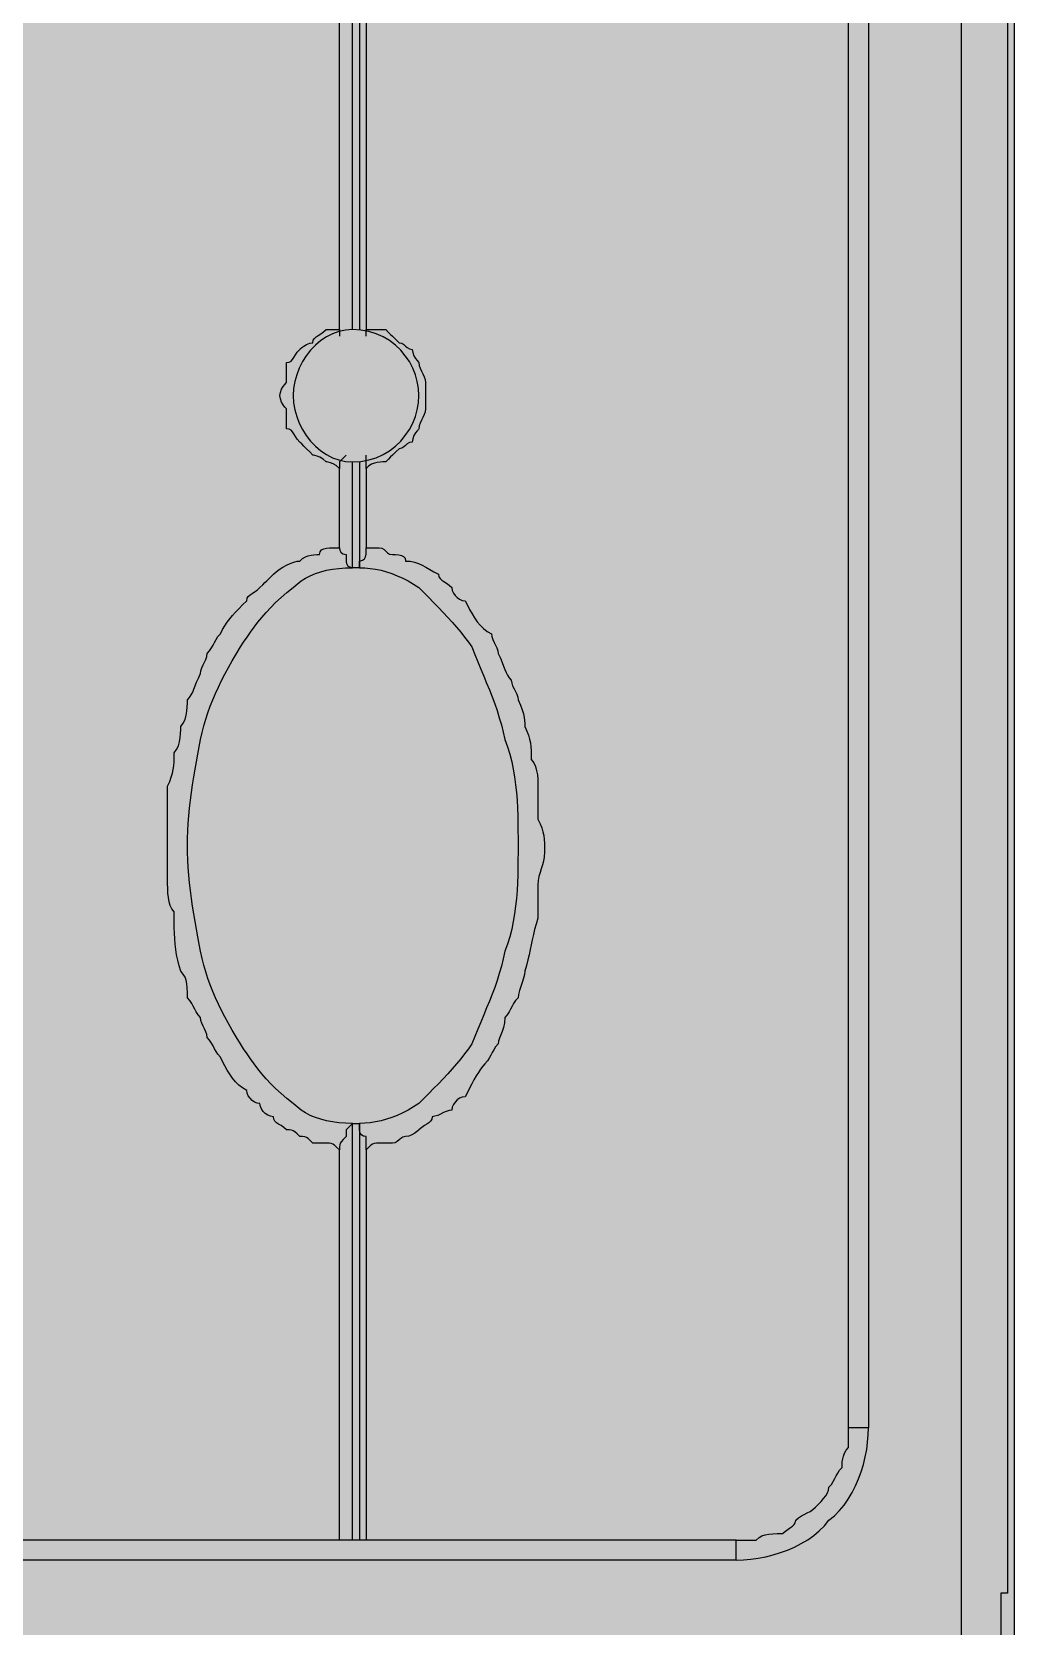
# Model space of a CAD drawing. Header units: millimetres. Extents: x 0 to 966, y -664 to 90.
# Drawn here: x 58.9 to 72, y -235.47 to -214.21 of the extents above; entities that cross this region are included whole.
import ezdxf

# ---------------------------------------------------------------- set-up
doc = ezdxf.new("R2010")
doc.units = ezdxf.units.MM
for name, color, linetype in [('HDL_BODY', 7, 'Continuous'), ('HDL_COLOUR', 7, 'Continuous'), ('HDL_DETAIL', 7, 'Continuous'), ('HDL_PRINT', 7, 'Continuous')]:
    doc.layers.add(name, color=color, linetype=linetype)

# ---------------------------------------------------------------- blocks, each defined once
blk = doc.blocks.new('M_R4.10.1_FRONT')
at = {"layer": 'HDL_BODY', "true_color": 0x202126}
blk.add_hatch(color=250, dxfattribs=at).paths.add_polyline_path([(0, 0), (72, 0), (72, 90), (0, 90)])
at = {"layer": 'HDL_BODY', "true_color": 0x2a2a30}
blk.add_hatch(color=250, dxfattribs=at).paths.add_polyline_path([(0.4, 20.52), (71.6, 20.52), (71.6, 68.31), (0.4, 68.31)])
at = {"layer": 'HDL_COLOUR', "true_color": 0x3d4a3a}
blk.add_hatch(color=79, dxfattribs=at).paths.add_polyline_path([(63.175, 40.059), (63.286, 40.066), (63.391, 40.085), (63.49, 40.115), (63.582, 40.157), (63.668, 40.208), (63.746, 40.267), (63.816, 40.335), (63.878, 40.409), (63.932, 40.489), (63.977, 40.574), (64.013, 40.663), (64.038, 40.755), (64.054, 40.848), (64.06, 40.943), (64.054, 41.038), (64.038, 41.131), (64.013, 41.222), (63.977, 41.311), (63.932, 41.396), (63.878, 41.475), (63.816, 41.549), (63.746, 41.617), (63.668, 41.676), (63.582, 41.727), (63.49, 41.768), (63.391, 41.799), (63.286, 41.818), (63.175, 41.825), (63.082, 41.818), (62.993, 41.799), (62.907, 41.768), (62.825, 41.727), (62.749, 41.676), (62.678, 41.617), (62.614, 41.549), (62.556, 41.475), (62.506, 41.396), (62.463, 41.311), (62.429, 41.222), (62.404, 41.131), (62.388, 41.038), (62.383, 40.943), (62.388, 40.848), (62.404, 40.755), (62.429, 40.663), (62.463, 40.574), (62.506, 40.489), (62.556, 40.409), (62.614, 40.335), (62.678, 40.267), (62.749, 40.208), (62.825, 40.157), (62.907, 40.115), (62.993, 40.085), (63.082, 40.066), (63.175, 40.059)])
at = {"layer": 'HDL_COLOUR', "true_color": 0x97a4b5}
blk.add_hatch(color=253, dxfattribs=at).paths.add_polyline_path([(65.425, 34.92), (65.406, 35.403), (65.349, 35.878), (65.256, 36.336), (65.127, 36.77), (64.965, 37.172), (64.773, 37.536), (64.554, 37.855), (64.312, 38.124), (64.051, 38.338), (63.776, 38.494), (63.49, 38.588), (63.2, 38.62), (62.91, 38.588), (62.624, 38.494), (62.349, 38.338), (62.087, 38.124), (61.846, 37.855), (61.627, 37.536), (61.435, 37.172), (61.273, 36.77), (61.144, 36.336), (61.051, 35.878), (60.994, 35.403), (60.975, 34.92), (60.994, 34.437), (61.051, 33.962), (61.144, 33.504), (61.273, 33.07), (61.435, 32.668), (61.627, 32.304), (61.846, 31.985), (62.087, 31.716), (62.349, 31.502), (62.624, 31.346), (62.91, 31.252), (63.2, 31.22), (63.49, 31.252), (63.776, 31.346), (64.051, 31.502), (64.312, 31.716), (64.554, 31.985), (64.773, 32.304), (64.965, 32.668), (65.127, 33.07), (65.256, 33.504), (65.349, 33.962), (65.406, 34.437)])
at = {"layer": 'HDL_PRINT', "true_color": 0xdee1e9}
blk.add_hatch(color=254, dxfattribs=at).paths.add_polyline_path([(60.001, 45.619), (59.924, 45.619), (59.851, 45.618), (59.781, 45.616), (59.713, 45.613), (59.647, 45.608), (59.58, 45.6), (59.513, 45.588), (59.444, 45.573), (59.371, 45.554), (59.295, 45.529), (59.354, 45.533), (59.412, 45.541), (59.471, 45.553), (59.529, 45.567), (59.588, 45.582), (59.646, 45.596), (59.705, 45.608), (59.764, 45.616), (59.822, 45.619), (59.978, 45.613), (60.13, 45.595), (60.28, 45.566), (60.426, 45.527), (60.568, 45.477), (60.706, 45.416), (60.839, 45.347), (60.966, 45.268), (61.088, 45.18), (61.203, 45.083), (61.312, 44.979), (61.413, 44.867), (61.507, 44.747), (61.593, 44.621), (61.671, 44.489), (61.739, 44.35), (61.799, 44.205), (61.848, 44.056), (61.887, 43.901), (61.916, 43.742), (61.933, 43.579), (61.939, 43.412), (61.933, 43.257), (61.916, 43.104), (61.887, 42.955), (61.848, 42.809), (61.799, 42.667), (61.739, 42.529), (61.671, 42.397), (61.593, 42.269), (61.507, 42.148), (61.413, 42.032), (61.312, 41.923), (61.203, 41.822), (61.088, 41.728), (60.966, 41.642), (60.839, 41.564), (60.706, 41.495), (60.568, 41.436), (60.426, 41.386), (60.28, 41.347), (60.13, 41.318), (59.978, 41.301), (59.822, 41.295), (59.684, 41.299), (59.547, 41.312), (59.413, 41.333), (59.281, 41.363), (59.152, 41.4), (59.027, 41.445), (58.905, 41.497), (58.788, 41.557), (58.675, 41.623), (58.567, 41.696), (58.464, 41.776), (58.367, 41.862), (58.276, 41.953), (58.192, 42.051), (58.114, 42.154), (58.044, 42.262), (57.981, 42.376), (57.927, 42.494), (57.881, 42.617), (57.925, 42.486), (57.978, 42.358), (58.04, 42.234), (58.11, 42.113), (58.187, 41.997), (58.272, 41.885), (58.364, 41.779), (58.462, 41.677), (58.566, 41.582), (58.676, 41.493), (58.791, 41.41), (58.911, 41.335), (59.036, 41.266), (59.165, 41.206), (59.297, 41.154), (59.433, 41.11), (59.572, 41.076), (59.713, 41.05), (59.856, 41.035), (60.001, 41.03), (60.161, 41.036), (60.318, 41.053), (60.472, 41.082), (60.624, 41.121), (60.771, 41.171), (60.915, 41.23), (61.053, 41.299), (61.187, 41.377), (61.316, 41.464), (61.438, 41.558), (61.554, 41.66), (61.663, 41.77), (61.765, 41.886), (61.86, 42.009), (61.946, 42.137), (62.024, 42.271), (62.093, 42.41), (62.153, 42.554), (62.202, 42.702), (62.242, 42.853), (62.27, 43.008), (62.288, 43.166), (62.294, 43.326), (62.288, 43.496), (62.27, 43.662), (62.242, 43.824), (62.202, 43.98), (62.153, 44.132), (62.093, 44.278), (62.024, 44.418), (61.946, 44.552), (61.86, 44.679), (61.765, 44.8), (61.663, 44.914), (61.554, 45.02), (61.438, 45.119), (61.316, 45.21), (61.187, 45.293), (61.053, 45.366), (60.915, 45.432), (60.771, 45.488), (60.624, 45.534), (60.472, 45.571), (60.318, 45.597), (60.161, 45.613), (60.001, 45.619)])
h = blk.add_hatch(color=254, dxfattribs=at)
h.paths.add_polyline_path([(59.116, 42.266), (59.116, 44.648), (59.911, 44.648), (60.003, 44.648), (60.08, 44.647), (60.144, 44.643), (60.198, 44.637), (60.243, 44.626), (60.283, 44.61), (60.318, 44.588), (60.352, 44.559), (60.414, 44.555), (60.469, 44.544), (60.518, 44.527), (60.562, 44.504), (60.601, 44.478), (60.638, 44.448), (60.673, 44.416), (60.707, 44.383), (60.768, 44.349), (60.822, 44.315), (60.868, 44.279), (60.905, 44.24), (60.934, 44.196), (60.955, 44.148), (60.967, 44.093), (60.972, 44.032), (60.997, 43.972), (61.017, 43.913), (61.032, 43.854), (61.043, 43.795), (61.05, 43.736), (61.055, 43.677), (61.057, 43.619), (61.058, 43.56), (61.058, 43.501), (61.058, 43.419), (61.058, 43.348), (61.058, 43.285), (61.058, 43.229), (61.058, 43.177), (61.058, 43.128), (61.058, 43.079), (61.058, 43.027), (61.058, 42.971), (61.029, 42.934), (61.007, 42.891), (60.988, 42.844), (60.971, 42.794), (60.954, 42.745), (60.935, 42.698), (60.912, 42.654), (60.882, 42.617), (60.844, 42.58), (60.806, 42.544), (60.769, 42.512), (60.731, 42.483), (60.693, 42.461), (60.655, 42.447), (60.617, 42.441), (60.579, 42.409), (60.541, 42.386), (60.504, 42.371), (60.466, 42.362), (60.428, 42.357), (60.39, 42.355), (60.352, 42.355), (60.314, 42.322), (60.274, 42.298), (60.232, 42.282), (60.185, 42.273), (60.132, 42.268), (60.071, 42.266), (60.001, 42.266), (59.116, 42.266)])
h.paths.add_polyline_path([(59.471, 42.531), (60.001, 42.531), (60.043, 42.531), (60.093, 42.533), (60.147, 42.537), (60.204, 42.547), (60.259, 42.562), (60.309, 42.585), (60.352, 42.617), (60.39, 42.617), (60.418, 42.62), (60.441, 42.628), (60.464, 42.643), (60.491, 42.669), (60.528, 42.706), (60.566, 42.744), (60.602, 42.782), (60.636, 42.82), (60.664, 42.858), (60.687, 42.895), (60.701, 42.933), (60.707, 42.971), (60.709, 43.03), (60.717, 43.089), (60.729, 43.148), (60.743, 43.207), (60.757, 43.266), (60.77, 43.325), (60.782, 43.384), (60.79, 43.443), (60.793, 43.501), (60.79, 43.56), (60.781, 43.619), (60.767, 43.677), (60.749, 43.736), (60.727, 43.795), (60.702, 43.854), (60.675, 43.913), (60.647, 43.972), (60.617, 44.032), (60.579, 44.069), (60.541, 44.106), (60.504, 44.144), (60.466, 44.181), (60.428, 44.219), (60.39, 44.256), (60.352, 44.294), (60.318, 44.297), (60.283, 44.308), (60.243, 44.322), (60.198, 44.338), (60.144, 44.355), (60.08, 44.369), (60.003, 44.379), (59.911, 44.383), (59.471, 44.383), (59.471, 42.531)])
at = {"layer": 'HDL_DETAIL', "color": 251, "true_color": 0x52555c}
for points in [[(0, 90), (72, 90), (72, 0), (0, 0), (0, 90)], [(0, 67.677), (72, 67.677), (72, 22.236), (0, 22.236), (0, 67.677)], [(63.175, 40.059), (63.286, 40.066), (63.391, 40.085), (63.49, 40.115), (63.582, 40.157), (63.668, 40.208), (63.746, 40.267), (63.816, 40.335), (63.878, 40.409), (63.932, 40.489), (63.977, 40.574), (64.013, 40.663), (64.038, 40.755), (64.054, 40.848), (64.06, 40.943), (64.054, 41.038), (64.038, 41.131), (64.013, 41.222), (63.977, 41.311), (63.932, 41.396), (63.878, 41.475), (63.816, 41.549), (63.746, 41.617), (63.668, 41.676), (63.582, 41.727), (63.49, 41.768), (63.391, 41.799), (63.286, 41.818), (63.175, 41.825), (63.082, 41.818), (62.993, 41.799), (62.907, 41.768), (62.825, 41.727), (62.749, 41.676), (62.678, 41.617), (62.614, 41.549), (62.556, 41.475), (62.506, 41.396), (62.463, 41.311), (62.429, 41.222), (62.404, 41.131), (62.388, 41.038), (62.383, 40.943), (62.388, 40.848), (62.404, 40.755), (62.429, 40.663), (62.463, 40.574), (62.506, 40.489), (62.556, 40.409), (62.614, 40.335), (62.678, 40.267), (62.749, 40.208), (62.825, 40.157), (62.907, 40.115), (62.993, 40.085), (63.082, 40.066), (63.175, 40.059)], [(63.175, 38.647), (63.175, 38.647)], [(63.175, 38.647), (63.175, 38.647)], [(63.175, 38.647), (63.175, 38.647)], [(63.265, 38.647), (63.265, 38.647)], [(63.175, 31.235), (63.175, 31.235)], [(63.175, 31.235), (63.175, 31.235)], [(63.175, 31.235), (63.175, 31.235)], [(63.265, 31.235), (63.265, 31.235)], [(71.823, 24.971), (71.823, 24.971)], [(71.912, 24.971), (71.912, 24.971)], [(71.912, 24.971), (71.912, 24.971)]]:
    blk.add_lwpolyline(points, close=True, dxfattribs=at)
for points in [[(71.293, 65.559), (71.293, 55.238), (71.293, 44.824), (71.293, 34.413), (71.293, 24.089)], [(71.912, 64.237), (71.912, 24.971)], [(71.912, 64.237), (71.912, 24.971)], [(71.912, 64.237), (71.912, 24.971)], [(71.912, 64.237), (71.912, 24.971)], [(71.912, 64.237), (71.912, 24.971)], [(71.912, 64.237), (71.912, 24.971)], [(71.912, 64.237), (71.912, 24.971)], [(71.912, 64.237), (71.912, 24.971)], [(71.912, 64.237), (71.912, 24.971)], [(71.912, 64.237), (71.912, 24.971)], [(71.912, 64.237), (71.912, 24.971)], [(71.912, 64.237), (71.912, 24.971)], [(71.912, 64.237), (71.912, 24.971)], [(71.912, 64.237), (71.912, 24.971)], [(71.912, 64.237), (71.912, 24.971)], [(71.912, 64.237), (71.912, 24.971)], [(71.912, 64.237), (71.912, 24.971)], [(71.912, 64.237), (71.912, 24.971)], [(71.912, 64.237), (71.912, 24.971)], [(71.912, 64.237), (71.912, 24.971)], [(71.912, 64.237), (71.912, 24.971)], [(69.792, 27.177), (69.792, 62.736)], [(70.057, 62.736), (70.057, 27.177)], [(63.175, 41.825), (63.175, 46.235)], [(63.265, 46.235), (63.265, 41.825)], [(63, 41.825), (63, 45.97)], [(63.354, 45.97), (63.354, 41.825)], [(62.204, 40.943), (62.211, 40.986), (62.228, 41.027), (62.249, 41.064), (62.271, 41.093), (62.287, 41.112), (62.294, 41.119), (62.294, 41.162), (62.294, 41.206), (62.294, 41.25), (62.294, 41.295), (62.294, 41.339), (62.294, 41.384), (62.327, 41.389), (62.353, 41.403), (62.373, 41.425), (62.392, 41.453), (62.412, 41.486), (62.437, 41.522), (62.469, 41.56), (62.476, 41.566), (62.496, 41.583), (62.525, 41.604), (62.561, 41.626), (62.602, 41.643), (62.645, 41.649), (62.65, 41.681), (62.665, 41.706), (62.687, 41.726), (62.716, 41.745), (62.749, 41.766), (62.786, 41.792), (62.824, 41.825), (62.834, 41.825), (62.86, 41.825), (62.899, 41.825), (62.947, 41.825), (63, 41.825)], [(63, 41.825), (63, 41.825), (63, 41.736)], [(63.354, 41.736), (63.354, 41.825)], [(63.354, 41.825), (63.397, 41.825), (63.441, 41.825), (63.485, 41.825), (63.529, 41.825), (63.573, 41.825), (63.616, 41.825), (63.654, 41.787), (63.682, 41.759), (63.705, 41.736), (63.728, 41.713), (63.757, 41.686), (63.795, 41.649), (63.831, 41.643), (63.859, 41.626), (63.881, 41.604), (63.904, 41.583), (63.932, 41.566), (63.97, 41.56), (63.977, 41.516), (63.993, 41.475), (64.015, 41.438), (64.036, 41.41), (64.053, 41.391), (64.06, 41.384), (64.064, 41.346), (64.077, 41.308), (64.094, 41.269), (64.112, 41.232), (64.129, 41.194), (64.141, 41.156), (64.146, 41.119), (64.146, 41.109), (64.146, 41.082), (64.146, 41.043), (64.146, 40.995), (64.146, 40.943)], [(63, 39.973), (62.955, 40.009), (62.914, 40.033), (62.878, 40.048), (62.85, 40.056), (62.831, 40.059), (62.824, 40.059), (62.78, 40.097), (62.738, 40.122), (62.701, 40.137), (62.672, 40.145), (62.652, 40.148), (62.645, 40.148), (62.602, 40.191), (62.561, 40.232), (62.525, 40.268), (62.496, 40.298), (62.476, 40.317), (62.469, 40.324), (62.437, 40.362), (62.412, 40.398), (62.392, 40.431), (62.373, 40.459), (62.353, 40.48), (62.327, 40.495), (62.294, 40.5), (62.294, 40.544), (62.294, 40.589), (62.294, 40.633), (62.294, 40.677), (62.294, 40.721), (62.294, 40.765), (62.287, 40.772), (62.271, 40.791), (62.249, 40.821), (62.228, 40.857), (62.211, 40.899), (62.204, 40.943)], [(64.146, 40.943), (64.146, 40.89), (64.146, 40.842), (64.146, 40.802), (64.146, 40.775), (64.146, 40.765), (64.141, 40.728), (64.129, 40.69), (64.112, 40.652), (64.094, 40.614), (64.077, 40.576), (64.064, 40.538), (64.06, 40.5), (64.053, 40.493), (64.036, 40.474), (64.015, 40.445), (63.993, 40.409), (63.977, 40.368), (63.97, 40.324), (63.932, 40.317), (63.904, 40.301), (63.881, 40.279), (63.859, 40.258), (63.831, 40.241), (63.795, 40.235), (63.757, 40.198), (63.728, 40.171), (63.705, 40.148), (63.682, 40.125), (63.654, 40.097), (63.616, 40.059), (63.579, 40.059), (63.541, 40.057), (63.504, 40.052), (63.466, 40.043), (63.428, 40.027), (63.391, 40.005), (63.354, 39.973)], [(63.089, 40.148), (63, 40.059), (63, 39.973)], [(63.175, 38.647), (63.175, 40.059)], [(63.265, 40.059), (63.265, 38.647)], [(63.354, 39.973), (63.354, 40.059), (63.354, 40.148)], [(63, 38.912), (63, 39.973)], [(63.354, 39.973), (63.354, 38.912)], [(63, 30.884), (62.961, 30.92), (62.933, 30.945), (62.911, 30.959), (62.888, 30.967), (62.861, 30.97), (62.824, 30.97), (62.814, 30.97), (62.787, 30.97), (62.747, 30.97), (62.698, 30.97), (62.645, 30.97), (62.608, 31.008), (62.581, 31.033), (62.558, 31.048), (62.536, 31.056), (62.507, 31.059), (62.469, 31.06), (62.433, 31.097), (62.405, 31.122), (62.383, 31.138), (62.36, 31.146), (62.332, 31.148), (62.294, 31.149), (62.256, 31.181), (62.22, 31.206), (62.187, 31.226), (62.159, 31.245), (62.137, 31.266), (62.123, 31.291), (62.118, 31.325), (62.08, 31.33), (62.044, 31.344), (62.01, 31.367), (61.982, 31.395), (61.959, 31.428), (61.945, 31.463), (61.939, 31.5), (61.902, 31.505), (61.867, 31.52), (61.834, 31.542), (61.806, 31.571), (61.783, 31.603), (61.769, 31.639), (61.764, 31.676), (61.708, 31.709), (61.658, 31.747), (61.614, 31.791), (61.573, 31.839), (61.537, 31.891), (61.503, 31.945), (61.471, 32.002), (61.441, 32.06), (61.412, 32.12), (61.379, 32.157), (61.353, 32.194), (61.333, 32.232), (61.313, 32.27), (61.292, 32.307), (61.267, 32.345), (61.234, 32.382), (61.229, 32.42), (61.216, 32.458), (61.2, 32.496), (61.181, 32.534), (61.164, 32.572), (61.152, 32.61), (61.147, 32.647), (61.114, 32.685), (61.088, 32.723), (61.068, 32.761), (61.049, 32.799), (61.029, 32.837), (61.004, 32.875), (60.972, 32.912), (60.971, 32.982), (60.969, 33.043), (60.965, 33.097), (60.955, 33.145), (60.939, 33.188), (60.915, 33.228), (60.882, 33.266), (60.86, 33.338), (60.842, 33.411), (60.827, 33.483), (60.816, 33.555), (60.807, 33.627), (60.801, 33.699), (60.797, 33.771), (60.795, 33.843), (60.793, 33.915), (60.793, 33.987), (60.793, 34.058), (60.764, 34.096), (60.743, 34.14), (60.728, 34.191), (60.717, 34.247), (60.711, 34.307), (60.708, 34.37), (60.707, 34.435), (60.707, 34.502), (60.707, 34.538), (60.707, 34.582), (60.707, 34.632), (60.707, 34.688), (60.707, 34.748), (60.707, 34.811), (60.707, 34.876), (60.707, 34.943), (60.707, 34.979), (60.707, 35.023), (60.707, 35.074), (60.707, 35.13), (60.707, 35.19), (60.707, 35.253), (60.707, 35.318), (60.707, 35.384), (60.707, 35.426), (60.707, 35.476), (60.707, 35.531), (60.707, 35.588), (60.707, 35.643), (60.707, 35.693), (60.707, 35.735), (60.735, 35.798), (60.756, 35.855), (60.772, 35.907), (60.782, 35.957), (60.788, 36.007), (60.792, 36.059), (60.793, 36.116), (60.793, 36.179), (60.826, 36.221), (60.85, 36.27), (60.866, 36.325), (60.875, 36.381), (60.88, 36.436), (60.882, 36.487), (60.882, 36.53), (60.915, 36.573), (60.939, 36.624), (60.955, 36.679), (60.965, 36.736), (60.969, 36.791), (60.971, 36.841), (60.972, 36.884), (61, 36.917), (61.023, 36.951), (61.042, 36.987), (61.058, 37.027), (61.075, 37.07), (61.094, 37.119), (61.118, 37.174), (61.147, 37.236), (61.152, 37.274), (61.164, 37.312), (61.181, 37.35), (61.2, 37.387), (61.216, 37.425), (61.229, 37.463), (61.234, 37.501), (61.267, 37.539), (61.292, 37.577), (61.313, 37.615), (61.333, 37.652), (61.353, 37.69), (61.379, 37.728), (61.412, 37.766), (61.441, 37.822), (61.471, 37.872), (61.503, 37.919), (61.537, 37.964), (61.573, 38.008), (61.614, 38.053), (61.658, 38.1), (61.708, 38.151), (61.764, 38.207), (61.769, 38.24), (61.783, 38.265), (61.806, 38.286), (61.834, 38.305), (61.867, 38.325), (61.902, 38.35), (61.939, 38.382), (61.977, 38.42), (62.006, 38.449), (62.029, 38.472), (62.052, 38.495), (62.08, 38.523), (62.118, 38.561), (62.154, 38.593), (62.197, 38.625), (62.244, 38.655), (62.294, 38.681), (62.343, 38.704), (62.39, 38.721), (62.433, 38.733), (62.469, 38.737), (62.508, 38.769), (62.545, 38.792), (62.583, 38.807), (62.621, 38.816), (62.658, 38.821), (62.696, 38.823), (62.734, 38.823), (62.741, 38.861), (62.761, 38.886), (62.79, 38.901), (62.826, 38.909), (62.867, 38.912), (62.91, 38.912), (63, 38.912)], [(63, 38.912), (63, 38.903), (63.005, 38.881), (63.019, 38.855), (63.045, 38.832), (63.089, 38.823), (63.089, 38.737), (63.09, 38.727), (63.094, 38.705), (63.108, 38.679), (63.133, 38.657), (63.175, 38.647)], [(63.265, 38.647), (63.265, 38.737), (63.308, 38.746), (63.335, 38.767), (63.348, 38.793), (63.353, 38.814), (63.354, 38.823), (63.354, 38.912)], [(63.354, 38.912), (63.397, 38.912), (63.427, 38.912), (63.454, 38.912), (63.485, 38.912), (63.53, 38.912), (63.566, 38.906), (63.594, 38.889), (63.616, 38.868), (63.639, 38.846), (63.667, 38.83), (63.705, 38.823), (63.749, 38.823), (63.791, 38.82), (63.827, 38.812), (63.855, 38.797), (63.874, 38.773), (63.881, 38.737), (63.944, 38.733), (64.001, 38.721), (64.053, 38.704), (64.102, 38.681), (64.152, 38.655), (64.204, 38.625), (64.26, 38.593), (64.322, 38.561), (64.327, 38.528), (64.342, 38.502), (64.364, 38.481), (64.393, 38.462), (64.426, 38.441), (64.462, 38.416), (64.5, 38.382), (64.505, 38.345), (64.52, 38.31), (64.541, 38.277), (64.569, 38.249), (64.602, 38.226), (64.638, 38.212), (64.676, 38.207), (64.706, 38.148), (64.736, 38.09), (64.768, 38.033), (64.802, 37.979), (64.838, 37.927), (64.878, 37.88), (64.923, 37.836), (64.972, 37.798), (65.027, 37.766), (65.032, 37.728), (65.045, 37.69), (65.063, 37.652), (65.082, 37.615), (65.099, 37.577), (65.112, 37.539), (65.117, 37.501), (65.146, 37.439), (65.17, 37.384), (65.189, 37.335), (65.206, 37.291), (65.223, 37.252), (65.241, 37.215), (65.264, 37.18), (65.292, 37.146), (65.297, 37.109), (65.31, 37.072), (65.328, 37.034), (65.347, 36.997), (65.364, 36.959), (65.377, 36.922), (65.382, 36.884), (65.415, 36.813), (65.439, 36.752), (65.455, 36.698), (65.464, 36.651), (65.469, 36.608), (65.471, 36.568), (65.471, 36.53), (65.5, 36.468), (65.521, 36.412), (65.536, 36.36), (65.547, 36.31), (65.553, 36.26), (65.556, 36.208), (65.557, 36.151), (65.558, 36.089), (65.591, 36.046), (65.614, 35.996), (65.63, 35.94), (65.64, 35.884), (65.645, 35.829), (65.647, 35.778), (65.647, 35.735), (65.647, 35.673), (65.647, 35.617), (65.647, 35.565), (65.647, 35.515), (65.647, 35.465), (65.647, 35.412), (65.647, 35.356), (65.647, 35.294), (65.676, 35.232), (65.699, 35.176), (65.714, 35.124), (65.725, 35.074), (65.732, 35.024), (65.735, 34.972), (65.736, 34.916), (65.736, 34.853), (65.732, 34.791), (65.722, 34.735), (65.708, 34.683), (65.692, 34.633), (65.675, 34.583), (65.661, 34.531), (65.651, 34.475), (65.647, 34.413), (65.647, 34.351), (65.647, 34.294), (65.647, 34.242), (65.647, 34.192), (65.647, 34.142), (65.647, 34.09), (65.647, 34.034), (65.647, 33.972), (65.623, 33.895), (65.603, 33.822), (65.586, 33.753), (65.571, 33.685), (65.558, 33.619), (65.545, 33.553), (65.53, 33.485), (65.514, 33.416), (65.495, 33.343), (65.471, 33.266), (65.466, 33.223), (65.453, 33.173), (65.436, 33.117), (65.417, 33.061), (65.4, 33.006), (65.387, 32.955), (65.382, 32.912), (65.349, 32.875), (65.323, 32.837), (65.302, 32.799), (65.283, 32.761), (65.263, 32.723), (65.238, 32.685), (65.206, 32.647), (65.201, 32.577), (65.188, 32.515), (65.171, 32.462), (65.152, 32.415), (65.135, 32.372), (65.122, 32.333), (65.117, 32.295), (65.083, 32.257), (65.058, 32.219), (65.037, 32.182), (65.018, 32.144), (64.998, 32.106), (64.973, 32.068), (64.941, 32.03), (64.911, 31.997), (64.882, 31.959), (64.853, 31.915), (64.823, 31.868), (64.794, 31.816), (64.765, 31.762), (64.735, 31.706), (64.706, 31.648), (64.676, 31.59), (64.638, 31.584), (64.602, 31.57), (64.569, 31.548), (64.541, 31.519), (64.52, 31.486), (64.505, 31.451), (64.5, 31.414), (64.462, 31.409), (64.424, 31.396), (64.386, 31.379), (64.348, 31.36), (64.31, 31.342), (64.273, 31.33), (64.235, 31.325), (64.23, 31.291), (64.216, 31.266), (64.193, 31.245), (64.165, 31.226), (64.132, 31.206), (64.097, 31.181), (64.06, 31.149), (64.053, 31.142), (64.033, 31.126), (64.004, 31.104), (63.967, 31.083), (63.925, 31.066), (63.881, 31.06), (63.844, 31.053), (63.817, 31.036), (63.794, 31.015), (63.771, 30.993), (63.743, 30.977), (63.705, 30.97), (63.653, 30.97), (63.605, 30.97), (63.566, 30.97), (63.539, 30.97), (63.53, 30.97), (63.492, 30.97), (63.464, 30.967), (63.441, 30.959), (63.418, 30.945), (63.391, 30.92), (63.354, 30.884)], [(63.175, 31.235), (63.082, 31.237), (62.992, 31.244), (62.907, 31.255), (62.826, 31.271), (62.75, 31.29), (62.678, 31.314), (62.61, 31.343), (62.547, 31.376), (62.488, 31.413), (62.433, 31.455), (62.383, 31.5), (62.298, 31.567), (62.22, 31.633), (62.148, 31.699), (62.082, 31.765), (62.02, 31.832), (61.963, 31.898), (61.91, 31.964), (61.86, 32.03), (61.812, 32.097), (61.766, 32.163), (61.721, 32.229), (61.677, 32.295), (61.622, 32.389), (61.569, 32.479), (61.519, 32.568), (61.471, 32.656), (61.427, 32.742), (61.385, 32.827), (61.345, 32.912), (61.309, 32.997), (61.275, 33.083), (61.244, 33.169), (61.215, 33.257), (61.19, 33.346), (61.167, 33.437), (61.147, 33.531), (61.128, 33.627), (61.109, 33.725), (61.091, 33.825), (61.073, 33.927), (61.056, 34.03), (61.041, 34.133), (61.026, 34.237), (61.013, 34.341), (61.001, 34.445), (60.991, 34.547), (60.983, 34.649), (60.977, 34.749), (60.973, 34.847), (60.972, 34.943), (60.973, 35.039), (60.977, 35.137), (60.983, 35.237), (60.991, 35.338), (61.001, 35.441), (61.013, 35.545), (61.026, 35.649), (61.041, 35.753), (61.056, 35.856), (61.073, 35.959), (61.091, 36.06), (61.109, 36.161), (61.128, 36.259), (61.147, 36.354), (61.167, 36.448), (61.19, 36.538), (61.215, 36.627), (61.244, 36.714), (61.275, 36.801), (61.309, 36.886), (61.345, 36.971), (61.385, 37.056), (61.427, 37.142), (61.471, 37.228), (61.519, 37.316), (61.569, 37.405), (61.622, 37.496), (61.677, 37.59), (61.721, 37.656), (61.766, 37.721), (61.812, 37.787), (61.86, 37.853), (61.91, 37.919), (61.963, 37.985), (62.02, 38.051), (62.082, 38.117), (62.148, 38.184), (62.22, 38.25), (62.298, 38.316), (62.383, 38.382), (62.433, 38.429), (62.488, 38.471), (62.547, 38.508), (62.61, 38.541), (62.678, 38.569), (62.75, 38.593), (62.826, 38.613), (62.907, 38.628), (62.992, 38.639), (63.082, 38.645), (63.175, 38.647)], [(63.265, 38.647), (63.175, 38.647)], [(63.265, 38.647), (63.337, 38.645), (63.409, 38.639), (63.481, 38.628), (63.554, 38.613), (63.626, 38.593), (63.698, 38.569), (63.771, 38.541), (63.843, 38.508), (63.915, 38.471), (63.987, 38.429), (64.06, 38.382), (64.125, 38.316), (64.191, 38.25), (64.255, 38.184), (64.319, 38.117), (64.382, 38.051), (64.444, 37.985), (64.504, 37.919), (64.561, 37.853), (64.617, 37.787), (64.669, 37.721), (64.719, 37.656), (64.765, 37.59), (64.806, 37.489), (64.846, 37.391), (64.886, 37.296), (64.925, 37.202), (64.963, 37.109), (65, 37.017), (65.036, 36.925), (65.07, 36.834), (65.102, 36.741), (65.132, 36.647), (65.159, 36.552), (65.184, 36.455), (65.206, 36.354), (65.241, 36.259), (65.271, 36.161), (65.297, 36.06), (65.318, 35.959), (65.335, 35.856), (65.349, 35.753), (65.36, 35.649), (65.368, 35.545), (65.374, 35.441), (65.378, 35.338), (65.38, 35.237), (65.381, 35.137), (65.382, 35.039), (65.382, 34.943), (65.382, 34.847), (65.381, 34.749), (65.38, 34.649), (65.378, 34.547), (65.374, 34.445), (65.368, 34.341), (65.36, 34.237), (65.349, 34.133), (65.335, 34.03), (65.318, 33.927), (65.297, 33.825), (65.271, 33.725), (65.241, 33.627), (65.206, 33.531), (65.184, 33.43), (65.159, 33.332), (65.132, 33.237), (65.102, 33.143), (65.07, 33.05), (65.036, 32.958), (65, 32.866), (64.963, 32.775), (64.925, 32.682), (64.886, 32.588), (64.846, 32.493), (64.806, 32.396), (64.765, 32.295), (64.719, 32.229), (64.669, 32.163), (64.617, 32.097), (64.561, 32.03), (64.504, 31.964), (64.444, 31.898), (64.382, 31.832), (64.319, 31.765), (64.255, 31.699), (64.191, 31.633), (64.125, 31.567), (64.06, 31.5), (63.987, 31.455), (63.915, 31.413), (63.843, 31.376), (63.771, 31.343), (63.698, 31.314), (63.626, 31.29), (63.554, 31.271), (63.481, 31.255), (63.409, 31.244), (63.337, 31.237), (63.265, 31.235)], [(63.175, 31.235), (63.089, 31.149), (63.089, 31.06), (63.051, 31.021), (63.026, 30.993), (63.011, 30.971), (63.003, 30.948), (63, 30.921), (63, 30.884)], [(63.175, 31.235), (63.265, 31.235)], [(63.175, 25.677), (63.175, 31.235)], [(63.354, 30.884), (63.354, 30.927), (63.354, 30.957), (63.354, 30.984), (63.354, 31.015), (63.354, 31.06), (63.345, 31.06), (63.322, 31.065), (63.296, 31.079), (63.274, 31.105), (63.265, 31.149), (63.265, 31.235)], [(63.265, 31.235), (63.265, 25.677)], [(63, 25.677), (63, 30.884)], [(63.354, 30.884), (63.354, 25.677)], [(68.294, 25.412), (68.39, 25.415), (68.488, 25.423), (68.586, 25.437), (68.686, 25.456), (68.784, 25.48), (68.882, 25.51), (68.978, 25.545), (69.071, 25.585), (69.161, 25.631), (69.246, 25.683), (69.327, 25.739), (69.401, 25.801), (69.469, 25.869), (69.53, 25.942), (69.603, 26.003), (69.67, 26.071), (69.732, 26.145), (69.788, 26.225), (69.839, 26.311), (69.885, 26.4), (69.925, 26.493), (69.96, 26.589), (69.99, 26.687), (70.014, 26.786), (70.033, 26.885), (70.046, 26.984), (70.054, 27.081), (70.057, 27.177)], [(68.294, 25.677), (68.338, 25.677), (68.381, 25.677), (68.426, 25.677), (68.47, 25.677), (68.515, 25.677), (68.559, 25.677), (68.597, 25.71), (68.636, 25.733), (68.678, 25.749), (68.726, 25.758), (68.779, 25.763), (68.84, 25.765), (68.911, 25.765), (68.949, 25.798), (68.985, 25.823), (69.017, 25.844), (69.045, 25.863), (69.067, 25.884), (69.081, 25.909), (69.086, 25.942), (69.125, 25.975), (69.163, 26), (69.201, 26.021), (69.239, 26.04), (69.277, 26.06), (69.314, 26.085), (69.351, 26.118), (69.389, 26.156), (69.426, 26.194), (69.459, 26.232), (69.488, 26.27), (69.51, 26.307), (69.525, 26.345), (69.53, 26.383), (69.562, 26.421), (69.587, 26.459), (69.607, 26.497), (69.626, 26.534), (69.647, 26.572), (69.672, 26.61), (69.706, 26.648), (69.706, 26.685), (69.708, 26.723), (69.713, 26.761), (69.722, 26.799), (69.737, 26.837), (69.76, 26.875), (69.792, 26.912), (69.792, 26.965), (69.792, 27.013), (69.792, 27.052), (69.792, 27.079), (69.792, 27.089)], [(70.057, 27.177), (69.792, 27.177)], [(69.792, 27.089), (69.792, 27.177)], [(68.294, 25.677), (51.088, 25.677)], [(68.294, 25.412), (68.294, 25.677)], [(68.294, 25.412), (51.088, 25.412)], [(71.912, 24.971), (71.823, 24.971)], [(71.912, 24.971), (71.823, 24.971)], [(71.912, 24.971), (71.823, 24.971)], [(71.912, 24.971), (71.823, 24.971)], [(71.912, 24.971), (71.823, 24.971)], [(71.912, 24.971), (71.823, 24.971)], [(71.912, 24.971), (71.823, 24.971)], [(71.912, 24.971), (71.823, 24.971)], [(71.912, 24.971), (71.823, 24.971)], [(71.912, 24.971), (71.823, 24.971)], [(71.912, 24.971), (71.823, 24.971)], [(71.912, 24.971), (71.823, 24.971)], [(71.912, 24.971), (71.823, 24.971)], [(71.912, 24.971), (71.823, 24.971)], [(71.912, 24.971), (71.823, 24.971)], [(71.912, 24.971), (71.823, 24.971)], [(71.912, 24.971), (71.823, 24.971)], [(71.912, 24.971), (71.823, 24.971)], [(71.912, 24.971), (71.823, 24.971)], [(71.912, 24.971), (71.823, 24.971)], [(71.912, 24.971), (71.823, 24.971)], [(71.823, 24.971), (71.823, 24.971), (71.823, 24.795), (71.823, 24.442), (71.823, 24.089), (71.823, 23.56), (71.823, 23.118)]]:
    blk.add_lwpolyline(points, dxfattribs=at)

msp = doc.modelspace()

# ---------------------------------------------------------------- block references
msp.add_blockref('M_R4.10.1_FRONT', (0, -260))

doc.saveas('drawing.dxf')
